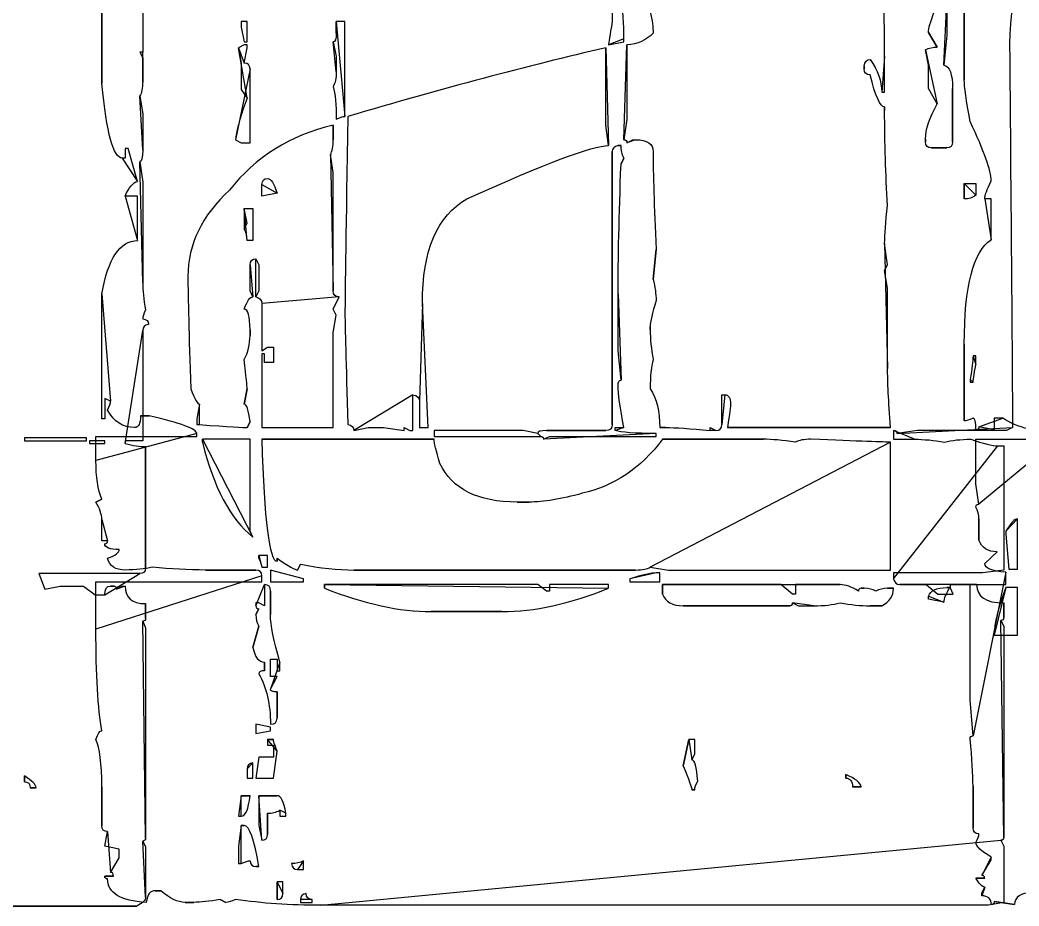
# Model space of a CAD drawing. Extents: x 22 to 258, y 18 to 262.
# Drawn here: x 55.17 to 66.27, y 93.9 to 103.74 of the extents above; entities that cross this region are included whole.
import ezdxf

# ---------------------------------------------------------------- set-up
doc = ezdxf.new("R2010")
doc.units = 0
doc.layers.add('engrave', color=7, linetype='CONTINUOUS')

msp = doc.modelspace()

# ---------------------------------------------------------------- linework, layer by layer
at = {"layer": 'engrave', "color": 7}
for points in [[(56.080711, 103.037035), (56.080711, 104.684496)], [(65.665162, 103.077652), (65.665162, 104.627721)], [(65.47042, 103.937886), (65.47042, 103.572683), (65.437958, 103.239947)], [(57.63078, 103.726881), (57.63078, 103.661957), (57.663242, 103.499645), (57.695704, 103.499645), (57.695704, 103.726881), (57.63078, 103.726881), (57.63078, 103.726881)], [(58.685803, 103.726881), (58.685803, 103.597032)], [(58.783189, 102.671858), (58.783189, 103.726881), (58.685803, 103.726881), (58.685803, 103.726881)], [(65.36492, 103.442834), (65.267534, 103.605145)], [(58.65334, 103.499645), (58.685803, 103.337334), (58.685803, 103.166905)], [(61.712909, 103.467183), (61.883333, 103.499645), (61.883333, 103.532108)], [(56.535182, 103.386028), (56.50272, 103.386028), (56.535182, 103.321103), (56.535182, 103.061405)], [(57.663242, 103.264292), (57.695704, 103.434721), (57.695704, 103.467183), (57.663242, 103.467183), (57.598318, 103.434721), (57.598318, 103.434721)], [(57.598318, 103.434721), (57.63078, 103.264292), (57.63078, 102.972131), (57.695704, 102.874745)], [(61.712909, 102.347236), (61.680446, 102.574472), (61.680446, 103.434721)], [(61.915795, 103.467183), (61.915795, 102.639396), (61.883333, 102.412161)], [(65.36492, 102.80982), (65.267534, 102.98025), (65.267534, 103.239947), (65.235071, 103.410372)], [(64.748127, 102.939659), (64.78059, 102.939659), (64.78059, 103.337324)], [(57.565856, 102.412161), (57.63078, 102.379698), (57.728167, 102.379698), (57.728167, 103.199367)], [(64.553354, 103.199357), (64.553354, 103.231819)], [(65.535344, 102.98025), (65.535344, 102.387811)], [(56.50272, 102.899094), (56.535182, 102.696202), (56.535182, 102.298543)], [(64.78059, 102.736783), (64.78059, 102.777348)], [(58.815652, 102.671858), (58.815652, 102.671858)], [(58.65334, 102.412145), (58.65334, 102.574456)], [(61.915795, 102.379698), (61.980719, 102.412161), (62.013182, 102.412161)], [(65.235071, 102.387811), (65.235071, 102.420273)], [(56.478371, 101.94955), (56.372871, 102.314753), (56.340409, 102.314753), (56.340409, 102.209248), (56.307947, 102.209248)], [(61.753484, 102.282312), (61.753484, 99.247093)], [(61.753484, 102.282312), (61.753484, 102.282312)], [(61.85087, 102.347236), (61.818408, 102.347236)], [(65.47042, 102.322887), (65.299996, 102.322887)], [(56.50272, 102.168694), (56.535182, 101.941458), (56.535182, 100.821511)], [(58.65334, 100.732222), (58.65334, 102.046942), (58.620878, 102.249834)], [(61.85087, 102.144344), (61.883333, 102.209269)], [(58.028445, 101.819722), (57.858016, 101.78726), (57.858016, 101.917109)], [(57.92294, 101.982033), (57.92294, 101.982033)], [(65.665183, 101.754813), (65.665183, 101.925243), (65.665183, 101.925227)], [(65.665183, 101.925227), (65.795032, 101.925227), (65.795032, 101.795378)], [(56.478371, 101.292193), (56.478371, 101.787239), (56.340409, 101.787239)], [(65.96544, 101.300342), (65.96544, 101.754813), (65.892398, 101.754813)], [(57.663242, 101.649298), (57.760629, 101.649298), (57.760629, 101.292213), (57.695704, 101.292213)], [(57.663242, 101.422062), (57.695704, 101.486987), (57.663242, 101.649298), (57.663242, 101.649298)], [(64.813052, 99.871988), (64.813052, 100.7647), (64.78059, 100.959473), (64.813052, 101.024397), (64.78059, 101.259751)], [(62.240417, 101.194827), (62.207955, 100.862086)], [(57.793091, 101.089322), (57.825553, 101.024397), (57.825553, 100.732237), (57.793091, 100.667313)], [(57.760629, 100.667313), (57.728167, 100.732237), (57.728167, 101.024397)], [(57.038347, 100.894533), (57.038347, 100.894548)], [(56.178098, 99.50677), (56.113173, 99.539232), (56.113173, 99.311996), (56.080711, 99.311996), (56.080711, 100.699754)], [(61.85087, 99.742139), (61.818408, 100.066761), (61.818408, 100.699775)], [(57.858016, 100.594275), (57.858016, 100.066761), (57.92294, 100.107326), (57.987865, 100.107326), (57.987865, 99.936897), (57.890478, 99.936897), (57.890478, 100.034284), (57.858016, 100.034284), (57.858016, 99.214615), (58.65334, 99.214615), (58.65334, 100.269637), (58.685803, 100.464411), (58.65334, 100.529335), (58.718265, 100.667297)], [(59.610976, 99.506791), (59.610976, 99.21463), (59.708363, 99.21463), (59.643439, 100.594275)], [(56.535182, 100.293997), (56.535182, 99.06855), (56.340409, 99.06855), (56.340409, 99.036088)], [(57.728167, 100.237191), (57.728167, 100.302115)], [(62.175493, 100.334578), (62.175493, 100.302115)], [(65.665162, 99.287683), (65.665162, 100.13982)], [(65.795032, 99.912568), (65.795032, 100.009955), (65.76257, 100.009955), (65.76257, 100.009955)], [(65.730107, 99.750257), (65.730107, 99.717795), (65.76257, 99.717795)], [(57.663242, 99.474328), (57.695704, 99.644752)], [(58.880576, 99.182168), (59.042887, 99.21463), (59.213317, 99.21463), (59.440552, 99.182168), (59.440552, 99.21463), (59.505477, 99.182168), (59.537939, 99.182168), (59.537939, 99.579828)], [(62.970818, 99.247093), (62.970818, 99.579828), (63.00328, 99.579828)], [(57.168196, 99.474328), (57.135734, 99.312017), (57.135734, 99.247093), (57.168196, 99.247093)], [(56.60822, 99.344459), (56.510833, 99.344459)], [(57.695704, 99.21463), (57.728167, 99.279555)], [(66.095289, 99.320146), (65.997903, 99.320146), (65.997903, 99.190297), (65.827473, 99.222759)], [(56.015786, 98.849407), (56.015786, 99.117223), (57.135734, 99.117223), (57.135734, 99.149685)], [(60.925697, 99.149706), (60.763386, 99.182168), (59.773287, 99.182168), (59.773287, 99.117244), (60.958159, 99.117244)], [(60.990621, 99.084782), (61.055546, 99.117244), (62.240417, 99.117244), (62.240417, 99.149706)], [(61.680446, 99.182168), (61.023083, 99.182168)], [(61.785946, 99.182168), (61.785946, 99.21463), (61.883333, 99.21463)], [(62.280998, 99.21463), (62.345922, 99.21463)], [(62.840969, 99.182168), (62.840969, 99.21463), (62.905893, 99.182168)], [(63.035742, 99.21463), (64.845514, 99.21463)], [(64.877976, 99.182168), (64.877976, 99.084782), (65.113325, 99.084782)], [(66.200799, 99.21463), (66.135875, 99.182168), (65.145777, 99.182168), (64.918541, 99.149706)], [(65.827473, 98.36251), (65.795011, 98.589745), (65.795011, 99.084797), (66.785109, 99.084797), (66.785109, 99.157835)], [(55.220462, 99.101028), (55.220462, 99.068566), (55.910282, 99.068566), (55.910282, 99.101028), (55.220462, 99.101028), (55.220462, 99.101028)], [(55.942744, 99.068566), (55.942744, 99.036104), (56.113173, 99.036104), (56.113173, 99.068566), (55.942744, 99.068566), (55.942744, 99.068566)], [(57.200658, 99.084782), (57.200658, 99.052319)], [(57.760629, 97.997297), (57.728167, 98.062221), (57.728167, 99.084782), (57.200658, 99.084782), (57.200658, 99.084782)], [(59.773287, 99.084782), (57.858016, 99.084782), (57.858016, 99.084782)], [(62.175493, 97.664556), (62.378384, 97.632094), (64.845514, 97.632094), (64.845514, 99.052319)], [(63.433407, 99.084782), (62.31346, 99.084782)], [(56.567644, 99.003626), (56.567644, 97.656443)], [(66.038499, 99.011739), (66.103423, 99.011739), (66.103423, 97.632094), (65.868075, 97.599632), (64.877976, 97.599632), (64.877976, 97.534707)], [(56.015786, 98.386823), (56.080711, 98.419285)], [(60.82831, 98.386843), (60.698461, 98.386843)], [(56.145635, 97.956696), (56.080711, 97.956696), (56.080711, 98.192049)], [(65.827473, 97.96485), (65.827473, 98.200199)], [(66.127772, 98.062232), (66.127772, 98.029769), (66.160235, 97.640222), (66.257621, 97.640222), (66.257621, 98.200193)], [(66.127772, 98.062232), (66.127772, 98.062232)], [(65.892398, 97.705152), (66.030365, 97.835001)], [(57.825553, 97.794405), (57.825553, 97.761943)], [(57.858016, 97.664556), (57.92294, 97.664556), (57.92294, 97.794405), (57.825553, 97.794405), (57.825553, 97.794405)], [(58.028445, 97.729481), (58.028445, 97.761943)], [(56.50272, 97.591519), (55.382773, 97.591519), (55.447697, 97.421089), (55.618122, 97.453552), (55.877819, 97.453552), (56.007668, 97.356165), (56.113173, 97.356165)], [(57.793091, 97.632073), (57.23312, 97.632073)], [(57.955402, 97.632094), (57.955402, 97.502245), (58.320605, 97.502245), (58.320605, 97.534707), (57.955402, 97.632094), (57.955402, 97.632094)], [(58.255681, 97.632094), (58.288143, 97.697018)], [(58.880576, 97.632094), (62.013182, 97.632094)], [(61.948257, 97.534707), (61.948257, 97.502245), (62.280998, 97.502245), (62.280998, 97.599632), (62.240433, 97.599632)], [(65.762549, 95.78988), (65.730087, 96.18754), (65.730087, 97.469798), (66.127752, 97.469798), (66.127752, 97.607765)], [(56.015786, 96.974716), (56.015786, 97.502224), (57.858016, 97.502224), (57.858016, 97.567149)], [(61.948273, 97.534707), (61.948257, 97.534707)], [(56.178098, 97.453552), (56.21056, 97.453552)], [(56.243022, 97.421089), (56.307947, 97.453552), (56.340409, 97.453552)], [(57.890478, 97.469783), (57.890478, 97.234434), (57.825553, 97.266896), (57.793091, 97.266896), (57.793091, 97.234434)], [(57.890478, 97.469783), (57.890478, 97.469783)], [(57.955402, 97.137047), (57.955402, 97.396745)], [(58.555954, 97.469783), (58.555954, 97.429218)], [(61.712909, 97.429218), (61.712909, 97.469783), (61.055546, 97.469783), (61.055546, 97.396745), (61.023083, 97.396745), (60.925697, 97.469783), (58.555954, 97.469783), (58.555954, 97.469783)], [(62.31346, 97.469783), (62.31346, 97.364283)], [(64.285538, 97.469783), (63.790492, 97.469783), (63.790492, 97.364283), (63.758029, 97.364283), (63.62818, 97.469783), (62.31346, 97.469783), (62.31346, 97.469783)], [(64.553354, 97.429208), (64.520892, 97.429208)], [(64.877976, 97.429208), (64.813052, 97.429208)], [(64.951014, 97.469783), (65.243174, 97.469783), (65.373023, 97.364283), (65.543452, 97.364283), (65.51099, 97.429208), (65.51099, 97.469772), (65.80315, 97.469772)], [(65.47041, 97.437331), (65.502872, 97.437331)], [(65.47041, 97.437331), (65.47041, 97.437331)], [(65.997923, 96.909822), (66.257621, 96.909822), (66.257621, 97.437331), (66.127772, 97.437331), (66.127772, 97.437331)], [(56.567644, 97.258778), (56.567644, 97.096467)], [(63.758029, 97.266896), (63.822954, 97.234434), (63.993378, 97.234434)], [(65.437947, 97.27502), (65.267523, 97.307482), (65.267523, 97.339944)], [(66.103423, 97.266886), (66.103423, 97.104575)], [(57.825553, 97.201972), (57.793091, 97.137047)], [(59.740825, 97.16952), (60.528037, 97.16952)], [(62.540696, 97.234434), (63.725567, 97.234434)], [(64.618278, 97.234434), (64.748127, 97.234434)], [(56.535182, 97.064005), (56.567644, 96.990967), (56.567644, 94.653687)], [(66.070961, 97.072113), (66.103423, 97.007188), (66.103423, 94.661789)], [(57.825553, 97.007199), (57.760629, 96.771845)], [(57.890478, 96.609534), (57.890478, 96.512147)], [(57.955402, 96.30926), (58.028445, 96.447222), (57.955402, 96.447222), (57.955402, 96.641996), (58.028445, 96.641996), (58.028445, 96.512147), (58.060907, 96.512147), (58.060907, 96.609534)], [(58.028445, 95.984638), (58.028445, 96.276798)], [(57.793091, 95.919714), (57.793091, 95.814209), (57.955402, 95.846671), (57.955402, 95.887236), (57.793091, 95.919698), (57.793091, 95.919714)], [(57.92294, 95.749284), (57.92294, 95.68436), (57.987865, 95.68436), (57.987865, 95.554511), (57.825553, 95.554511), (57.793091, 95.319162), (57.987865, 95.319162), (58.028429, 95.619435)], [(57.987865, 95.749284), (57.92294, 95.749284), (57.92294, 95.749284)], [(62.60562, 95.749284), (62.540696, 95.457124)], [(62.638082, 95.522049), (62.670544, 95.586973), (62.670544, 95.749284), (62.60562, 95.749284), (62.60562, 95.749284)], [(57.695704, 95.424662), (57.695704, 95.319162), (57.760629, 95.319162), (57.760629, 95.489586)], [(57.695704, 95.424662), (57.695704, 95.424662)], [(55.220462, 95.343522), (55.220462, 95.278598)], [(55.220462, 95.343522), (55.220462, 95.343522)], [(64.350462, 95.359748), (64.350462, 95.359738)], [(64.350462, 95.359738), (64.350462, 95.319173)], [(55.285386, 95.213673), (55.350311, 95.213673)], [(56.080711, 94.791628), (56.080711, 95.221755)], [(62.638082, 95.189313), (62.670544, 95.189313)], [(64.423505, 95.221786), (64.520892, 95.221786)], [(65.762549, 94.76732), (65.762549, 95.229904)], [(57.63078, 95.124389), (57.598318, 94.897153), (57.63078, 94.897153)], [(57.728167, 95.124389), (57.63078, 95.124389), (57.63078, 95.124389)], [(57.825553, 95.124389), (57.825553, 94.791648), (57.858016, 94.629337)], [(58.028445, 95.124389), (57.825553, 95.124389), (57.825553, 95.124389)], [(57.92294, 94.694262), (57.92294, 94.929616)], [(58.060907, 94.962078), (58.060907, 94.897153), (58.125832, 94.897153), (58.125832, 94.929616)], [(56.178098, 94.272232), (56.275484, 94.434543), (56.275484, 94.53193), (56.113173, 94.564392), (56.145635, 94.726703)], [(57.63078, 94.791648), (57.598318, 94.564413), (57.598318, 94.369639), (57.63078, 94.369639)], [(57.663242, 94.791648), (57.63078, 94.791648), (57.63078, 94.791648)], [(56.535182, 94.621224), (56.567644, 94.5563), (56.567644, 93.996324)], [(66.070961, 94.629327), (66.103423, 94.564402), (66.103423, 93.939507), (65.932999, 93.907045), (58.515378, 93.907045)], [(58.190756, 94.369639), (58.190756, 94.369639)], [(58.255681, 94.304715), (58.320605, 94.304715), (58.320605, 94.402102)], [(65.859936, 94.239806), (65.96544, 94.410235), (65.96544, 94.442698)], [(57.793091, 94.337177), (57.825553, 94.337177)], [(56.113173, 94.231667), (56.21056, 94.231667)], [(58.028445, 94.166753), (58.028445, 93.97198)], [(58.093369, 94.036904), (58.093369, 94.166753), (58.028445, 94.166753), (58.028445, 94.166753)], [(65.795011, 94.207344), (65.892398, 94.207344)], [(56.738069, 94.069356), (56.673144, 94.069356)], [(65.859936, 94.01257), (65.859936, 94.045033), (65.892398, 94.109957)], [(57.103271, 93.939507), (57.005885, 93.939507)], [(57.460356, 93.939507), (57.395431, 93.971969)], [(58.288143, 93.97198), (58.288143, 93.939517), (58.417992, 93.939517), (58.417992, 93.97198)], [(58.288143, 93.97198), (58.288143, 93.97198)], [(66.225138, 93.915184), (65.997903, 93.947646)], [(56.470258, 93.898937), (50.700093, 93.898937)]]:
    msp.add_lwpolyline(points, close=True, dxfattribs=at)
for points in [[(56.640682, 109.0588), (56.570349, 108.853206), (56.535182, 106.962282), (56.535182, 103.386028)], [(64.78059, 103.337324), (64.78059, 104.906332), (64.561469, 105.872082), (64.123227, 106.234576)], [(61.712909, 104.189465), (61.739952, 104.005513), (61.753473, 103.851318), (61.753473, 103.726881)], [(61.883333, 103.532108), (61.883333, 103.699827), (61.872512, 103.854022), (61.85087, 103.994692)], [(66.200799, 103.96223), (66.179158, 103.686302), (66.168337, 103.532108), (66.168337, 103.499645)], [(62.175493, 103.832381), (62.197134, 103.740406), (62.207955, 103.661957), (62.207955, 103.597032)], [(65.267534, 103.605145), (65.267534, 103.648428), (65.289175, 103.724173), (65.332458, 103.832381)], [(61.753473, 103.726881), (61.72643, 103.569978), (61.712909, 103.483412), (61.712909, 103.467183)], [(58.685803, 103.597032), (58.685803, 103.532108), (58.674982, 103.499645), (58.65334, 103.499645)], [(62.207955, 103.597032), (62.13221, 103.515875), (62.034823, 103.472592), (61.915795, 103.467183)], [(66.168337, 103.499645), (66.189979, 101.086619), (66.200799, 99.658281), (66.200799, 99.21463)], [(61.680446, 103.434721), (60.820195, 103.234535), (59.865264, 102.980248), (58.815652, 102.671858)], [(65.235071, 103.410372), (65.272942, 103.432013), (65.316225, 103.442834), (65.36492, 103.442834)], [(57.728167, 103.199367), (57.728167, 103.24265), (57.706525, 103.264292), (57.663242, 103.264292)], [(64.553354, 103.231819), (64.558756, 103.280514), (64.580397, 103.304862), (64.618278, 103.304862)], [(64.618278, 103.304862), (64.704844, 103.185833), (64.748127, 103.064099), (64.748127, 102.939659)], [(58.685803, 103.166905), (58.685803, 103.096572), (58.674982, 103.042468), (58.65334, 103.004594)], [(64.618278, 103.134432), (64.574996, 103.134432), (64.553354, 103.156074), (64.553354, 103.199357)], [(65.437958, 103.239947), (65.502882, 103.229144), (65.535344, 103.142578), (65.535344, 102.98025)], [(56.307947, 102.209248), (56.21056, 102.209248), (56.134815, 102.485177), (56.080711, 103.037035)], [(56.535182, 103.061405), (56.535182, 102.98566), (56.524361, 102.931556), (56.50272, 102.899094)], [(64.78059, 102.777348), (64.731895, 102.777348), (64.677791, 102.896376), (64.618278, 103.134432)], [(65.730087, 102.615062), (65.686804, 102.84771), (65.665162, 103.001907), (65.665162, 103.077652)], [(58.65334, 103.004594), (58.674982, 102.92344), (58.685803, 102.801707), (58.685803, 102.639396)], [(57.695704, 102.874745), (57.63078, 102.712434), (57.587497, 102.558239), (57.565856, 102.412161)], [(65.235071, 102.420273), (65.235071, 102.528481), (65.278354, 102.65833), (65.36492, 102.80982)], [(64.813052, 101.68176), (64.79141, 102.028024), (64.78059, 102.379698), (64.78059, 102.736783)], [(58.685803, 102.639396), (58.729086, 102.661038), (58.761548, 102.671858), (58.783189, 102.671858)], [(58.815652, 102.671858), (58.79401, 101.454523), (58.783189, 100.718712), (58.783189, 100.464426)], [(65.96544, 101.957705), (65.96544, 102.065912), (65.886989, 102.285031), (65.730087, 102.615062)], [(58.65334, 102.574456), (58.171819, 102.460837), (57.787683, 102.220074), (57.500931, 101.852169)], [(58.620878, 102.249834), (58.64252, 102.282279), (58.65334, 102.336382), (58.65334, 102.412145)], [(61.883333, 102.412161), (61.904974, 102.412161), (61.915795, 102.40134), (61.915795, 102.379698)], [(62.013182, 102.412161), (62.143031, 102.412161), (62.207955, 102.368878), (62.207955, 102.282312)], [(65.299996, 102.322887), (65.256713, 102.322887), (65.235071, 102.344528), (65.235071, 102.387811)], [(65.535344, 102.387811), (65.535344, 102.344528), (65.513703, 102.322887), (65.47042, 102.322887)], [(56.535182, 102.298543), (56.535182, 102.211977), (56.524361, 102.168694), (56.50272, 102.168694)], [(60.13849, 101.754798), (61.009558, 102.149757), (61.534365, 102.347236), (61.712909, 102.347236)], [(61.818408, 102.347236), (61.775125, 102.336433), (61.753484, 102.314791), (61.753484, 102.282312)], [(61.883333, 102.209269), (61.861691, 102.252552), (61.85087, 102.298541), (61.85087, 102.347236)], [(62.207955, 102.282312), (62.207955, 102.038843), (62.218776, 101.676348), (62.240417, 101.194827)], [(61.818408, 100.699775), (61.818408, 101.083913), (61.829229, 101.565436), (61.85087, 102.144344)], [(56.340409, 101.787239), (56.383692, 101.884626), (56.429679, 101.93873), (56.478371, 101.94955)], [(57.858016, 101.917109), (57.863417, 101.960392), (57.885059, 101.982033), (57.92294, 101.982033)], [(57.92294, 101.982033), (57.960814, 101.982033), (57.995983, 101.92793), (58.028445, 101.819722)], [(65.892398, 101.754813), (65.892398, 101.792688), (65.916745, 101.860318), (65.96544, 101.957705)], [(57.500931, 101.852169), (57.192542, 101.570829), (57.038347, 101.251617), (57.038347, 100.894533)], [(59.643439, 100.594275), (59.643439, 101.184004), (59.808456, 101.570845), (60.13849, 101.754798)], [(65.795032, 101.795378), (65.757161, 101.768335), (65.713878, 101.754813), (65.665183, 101.754813)], [(64.78059, 101.259751), (64.78059, 101.357138), (64.79141, 101.497808), (64.813052, 101.68176)], [(57.695704, 101.292213), (57.695704, 101.340905), (57.684884, 101.384188), (57.663242, 101.422062)], [(56.080711, 100.699754), (56.151044, 101.094713), (56.283597, 101.292193), (56.478371, 101.292193)], [(65.665162, 100.13982), (65.665162, 100.789064), (65.765255, 101.175905), (65.96544, 101.300342)], [(57.728167, 101.024397), (57.733568, 101.06768), (57.75521, 101.089322), (57.793091, 101.089322)], [(56.535182, 100.821511), (56.535182, 100.740354), (56.546003, 100.640261), (56.567644, 100.521233)], [(57.038347, 100.894548), (57.038347, 100.667313), (57.049168, 100.250714), (57.070809, 99.644752)], [(62.207955, 100.862086), (62.229597, 100.77552), (62.240417, 100.697071), (62.240417, 100.626738)], [(58.718265, 100.667297), (58.674982, 100.667297), (58.65334, 100.688939), (58.65334, 100.732222)], [(57.663242, 100.529351), (57.695687, 100.621326), (57.728149, 100.667313), (57.760629, 100.667313)], [(57.793091, 100.667313), (57.836374, 100.656509), (57.858016, 100.632164), (57.858016, 100.594275)], [(62.240417, 100.626738), (62.197134, 100.486068), (62.175493, 100.388681), (62.175493, 100.334578)], [(56.567644, 100.521233), (56.546003, 100.47795), (56.535182, 100.445488), (56.535182, 100.423846)], [(57.728167, 100.302115), (57.728167, 100.453606), (57.706525, 100.529351), (57.663242, 100.529351)], [(56.535182, 100.423846), (56.578465, 100.418444), (56.600107, 100.396803), (56.600107, 100.358922)], [(58.783189, 100.464426), (58.783189, 100.356219), (58.79401, 99.950441), (58.815652, 99.247093)], [(56.600107, 100.358922), (56.556824, 100.35352), (56.535182, 100.331878), (56.535182, 100.293997)], [(62.175493, 100.302115), (62.175493, 100.199316), (62.186314, 100.088403), (62.207955, 99.969375)], [(57.663242, 99.969375), (57.706525, 100.050532), (57.728167, 100.139804), (57.728167, 100.237191)], [(57.695704, 99.644752), (57.695704, 99.671796), (57.684884, 99.780003), (57.663242, 99.969375)], [(62.207955, 99.969375), (62.186314, 99.89363), (62.175493, 99.785422), (62.175493, 99.644752)], [(65.76257, 100.009955), (65.76257, 99.955851), (65.751749, 99.869285), (65.730107, 99.750257)], [(64.845514, 99.21463), (64.823873, 99.512199), (64.813052, 99.731318), (64.813052, 99.871988)], [(65.76257, 99.717795), (65.76257, 99.734035), (65.77339, 99.798959), (65.795032, 99.912568)], [(61.818408, 99.677215), (61.818408, 99.720498), (61.829229, 99.742139), (61.85087, 99.742139)], [(57.070809, 99.644752), (57.114092, 99.531136), (57.146554, 99.474328), (57.168196, 99.474328)], [(61.883333, 99.21463), (61.84005, 99.436454), (61.818408, 99.590649), (61.818408, 99.677215)], [(62.175493, 99.644752), (62.245829, 99.536545), (62.280998, 99.393171), (62.280998, 99.21463)], [(56.145635, 99.409383), (56.167277, 99.452666), (56.178098, 99.485128), (56.178098, 99.50677)], [(59.537939, 99.579828), (59.58663, 99.569025), (59.610976, 99.544679), (59.610976, 99.506791)], [(63.00328, 99.579828), (63.046563, 99.579828), (63.068204, 99.544661), (63.068204, 99.474328)], [(56.445908, 99.21461), (56.31606, 99.21461), (56.215969, 99.279534), (56.145635, 99.409383)], [(57.728167, 99.279555), (57.711927, 99.409404), (57.690285, 99.474328), (57.663242, 99.474328)], [(63.068204, 99.474328), (63.068204, 99.458089), (63.057383, 99.371523), (63.035742, 99.21463)], [(56.510833, 99.344459), (56.510833, 99.257893), (56.489191, 99.21461), (56.445908, 99.21461)], [(57.135734, 99.149685), (57.135734, 99.198377), (56.959896, 99.263301), (56.60822, 99.344459)], [(65.762549, 99.320146), (65.719266, 99.298504), (65.686804, 99.287683), (65.665162, 99.287683)], [(65.795011, 99.190297), (65.795011, 99.276863), (65.78419, 99.320146), (65.762549, 99.320146)], [(66.785109, 99.157835), (66.47672, 99.157835), (66.24678, 99.211938), (66.095289, 99.320146)], [(57.168196, 99.247093), (57.487406, 99.225451), (57.663242, 99.21463), (57.695704, 99.21463)], [(58.815652, 99.247093), (58.858935, 99.241691), (58.880576, 99.220049), (58.880576, 99.182168)], [(61.023083, 99.182168), (60.958159, 99.182168), (60.925697, 99.171347), (60.925697, 99.149706)], [(61.753484, 99.247093), (61.753484, 99.20381), (61.729138, 99.182168), (61.680446, 99.182168)], [(62.240417, 99.149706), (62.002361, 99.149706), (61.85087, 99.160527), (61.785946, 99.182168)], [(62.345922, 99.21463), (62.45413, 99.21463), (62.619145, 99.20381), (62.840969, 99.182168)], [(62.905893, 99.182168), (62.949176, 99.182168), (62.970818, 99.20381), (62.970818, 99.247093)], [(64.918541, 99.149706), (64.918541, 99.171347), (64.90502, 99.182168), (64.877976, 99.182168)], [(65.827473, 99.222759), (65.827473, 99.201117), (65.816653, 99.190297), (65.795011, 99.190297)], [(56.340409, 99.036088), (56.426975, 99.014447), (56.50272, 99.003626), (56.567644, 99.003626)], [(57.200658, 99.052319), (57.319686, 98.554565), (57.506343, 98.202891), (57.760629, 97.997297)], [(57.858016, 99.084782), (57.885059, 98.181248), (57.941869, 97.729481), (58.028445, 97.729481)], [(59.838212, 98.816965), (59.794929, 98.957635), (59.773287, 99.046907), (59.773287, 99.084782)], [(60.958159, 99.117244), (60.9798, 99.117244), (60.990621, 99.106423), (60.990621, 99.084782)], [(62.31346, 99.084782), (62.064583, 98.760159), (61.767012, 98.559975), (61.420748, 98.48423)], [(63.790492, 99.052319), (63.64441, 99.073961), (63.525382, 99.084782), (63.433407, 99.084782)], [(63.960916, 99.084782), (63.88517, 99.084782), (63.828362, 99.073961), (63.790492, 99.052319)], [(64.845514, 99.052319), (64.79141, 99.052319), (64.496544, 99.06314), (63.960916, 99.084782)], [(65.113325, 99.084782), (65.216124, 99.084782), (65.327037, 99.073961), (65.446065, 99.052319)], [(65.446065, 99.052319), (65.527219, 99.073961), (65.624606, 99.084782), (65.738226, 99.084782)], [(65.738226, 99.084782), (65.878895, 99.036086), (65.978986, 99.011739), (66.038499, 99.011739)], [(56.080711, 98.419285), (56.037428, 98.52208), (56.015786, 98.665454), (56.015786, 98.849407)], [(60.698461, 98.386843), (60.260223, 98.386843), (59.973473, 98.530217), (59.838212, 98.816965)], [(61.420748, 98.48423), (61.188101, 98.419306), (60.990621, 98.386843), (60.82831, 98.386843)], [(56.080711, 98.192049), (56.080711, 98.251562), (56.059069, 98.316486), (56.015786, 98.386823)], [(65.795011, 98.330048), (65.795011, 98.351689), (65.805832, 98.36251), (65.827473, 98.36251)], [(65.827473, 98.200199), (65.827473, 98.248894), (65.816653, 98.292177), (65.795011, 98.330048)], [(66.257621, 98.200193), (66.225176, 98.200193), (66.181893, 98.154206), (66.127772, 98.062232)], [(56.113173, 97.924233), (56.134815, 97.924233), (56.145635, 97.935054), (56.145635, 97.956696)], [(56.275484, 97.859309), (56.167277, 97.859309), (56.113173, 97.88095), (56.113173, 97.924233)], [(66.030365, 97.835001), (65.927566, 97.835001), (65.859936, 97.878284), (65.827473, 97.96485)], [(56.145635, 97.761922), (56.232201, 97.794367), (56.275484, 97.826829), (56.275484, 97.859309)], [(56.340409, 97.632073), (56.232201, 97.632073), (56.167277, 97.675356), (56.145635, 97.761922)], [(57.825553, 97.761943), (57.847195, 97.71866), (57.858016, 97.686198), (57.858016, 97.664556)], [(58.028445, 97.761943), (58.158294, 97.675377), (58.234039, 97.632094), (58.255681, 97.632094)], [(66.127752, 97.607765), (65.970849, 97.618569), (65.892398, 97.651031), (65.892398, 97.705152)], [(56.640682, 97.664535), (56.559528, 97.642894), (56.459437, 97.632073), (56.340409, 97.632073)], [(56.567644, 97.656443), (56.567644, 97.61316), (56.546003, 97.591519), (56.50272, 97.591519)], [(57.23312, 97.632073), (57.043755, 97.632073), (56.846276, 97.642894), (56.640682, 97.664535)], [(57.858016, 97.567149), (57.858016, 97.610432), (57.836374, 97.632073), (57.793091, 97.632073)], [(58.288143, 97.697018), (58.509966, 97.653735), (58.707444, 97.632094), (58.880576, 97.632094)], [(62.240433, 97.599632), (62.186329, 97.599632), (62.088942, 97.57799), (61.948273, 97.534707)], [(62.013182, 97.632094), (62.088927, 97.632094), (62.143031, 97.642915), (62.175493, 97.664556)], [(64.877976, 97.534707), (64.88878, 97.491424), (64.913126, 97.469783), (64.951014, 97.469783)], [(56.113173, 97.356165), (56.113173, 97.421089), (56.134815, 97.453552), (56.178098, 97.453552)], [(56.21056, 97.453552), (56.232201, 97.453552), (56.243022, 97.442731), (56.243022, 97.421089)], [(56.340409, 97.453552), (56.340409, 97.323703), (56.416154, 97.258778), (56.567644, 97.258778)], [(57.955402, 97.396745), (57.955402, 97.445437), (57.933761, 97.469783), (57.890478, 97.469783)], [(58.555954, 97.429218), (58.999604, 97.256086), (59.394561, 97.16952), (59.740825, 97.16952)], [(60.528037, 97.16952), (60.885122, 97.16952), (61.280079, 97.256086), (61.712909, 97.429218)], [(64.48843, 97.396745), (64.412684, 97.445437), (64.345054, 97.469783), (64.285538, 97.469783)], [(64.520892, 97.429208), (64.49925, 97.429208), (64.48843, 97.418387), (64.48843, 97.396745)], [(64.683203, 97.396745), (64.645329, 97.418387), (64.602046, 97.429208), (64.553354, 97.429208)], [(64.813052, 97.429208), (64.764357, 97.429208), (64.721074, 97.418387), (64.683203, 97.396745)], [(64.748127, 97.234434), (64.834693, 97.277717), (64.877976, 97.342642), (64.877976, 97.429208)], [(65.267523, 97.339944), (65.289165, 97.404869), (65.356793, 97.437331), (65.47041, 97.437331)], [(65.502872, 97.437331), (65.459589, 97.366998), (65.437947, 97.312894), (65.437947, 97.27502)], [(65.80315, 97.469772), (65.80315, 97.334515), (65.903241, 97.266886), (66.103423, 97.266886)], [(66.127772, 97.437331), (66.041206, 97.215507), (65.997923, 97.039671), (65.997923, 96.909822)], [(62.31346, 97.364283), (62.345905, 97.277717), (62.42165, 97.234434), (62.540696, 97.234434)], [(63.725567, 97.234434), (63.747209, 97.234434), (63.758029, 97.245255), (63.758029, 97.266896)], [(63.993378, 97.234434), (64.106997, 97.234434), (64.204384, 97.245255), (64.285538, 97.266896)], [(64.285538, 97.266896), (64.404566, 97.245255), (64.51548, 97.234434), (64.618278, 97.234434)], [(57.793091, 97.234434), (57.793091, 97.212793), (57.803912, 97.201972), (57.825553, 97.201972)], [(56.567644, 97.096467), (56.567644, 97.074826), (56.556824, 97.064005), (56.535182, 97.064005)], [(57.793091, 97.137047), (57.793091, 97.088352), (57.803912, 97.045069), (57.825553, 97.007199)], [(58.060907, 96.609534), (57.990571, 96.842181), (57.955402, 97.018019), (57.955402, 97.137047)], [(66.103423, 97.104575), (66.103423, 97.082933), (66.092602, 97.072113), (66.070961, 97.072113)], [(56.080711, 95.84665), (56.037428, 96.090119), (56.015786, 96.466141), (56.015786, 96.974716)], [(57.760629, 96.771845), (57.78227, 96.663637), (57.825553, 96.609534), (57.890478, 96.609534)], [(57.890478, 96.512147), (57.847195, 96.512147), (57.825553, 96.501326), (57.825553, 96.479685)], [(57.825553, 96.479685), (57.912119, 96.328194), (57.955402, 96.141537), (57.955402, 95.919714)], [(58.028445, 96.276798), (57.97975, 96.276798), (57.955402, 96.287619), (57.955402, 96.30926)], [(57.955402, 95.919714), (58.004097, 95.919714), (58.028445, 95.941355), (58.028445, 95.984638)], [(56.015786, 95.749264), (56.037428, 95.814188), (56.059069, 95.84665), (56.080711, 95.84665)], [(56.080711, 95.221755), (56.080711, 95.481453), (56.059069, 95.657289), (56.015786, 95.749264)], [(58.028429, 95.619435), (58.001386, 95.695181), (57.987865, 95.738464), (57.987865, 95.749284)], [(65.730087, 95.757418), (65.730087, 95.77906), (65.740907, 95.78988), (65.762549, 95.78988)], [(65.762549, 95.229904), (65.762549, 95.359753), (65.751728, 95.535591), (65.730087, 95.757418)], [(57.760629, 95.489586), (57.717346, 95.484185), (57.695704, 95.462543), (57.695704, 95.424662)], [(62.703007, 95.2867), (62.692203, 95.443599), (62.670562, 95.522049), (62.638082, 95.522049)], [(62.540696, 95.457124), (62.60562, 95.305634), (62.638082, 95.216364), (62.638082, 95.189313)], [(55.350311, 95.213673), (55.350311, 95.246118), (55.307028, 95.289401), (55.220462, 95.343522)], [(55.220462, 95.278598), (55.263745, 95.278598), (55.285386, 95.256956), (55.285386, 95.213673)], [(62.670544, 95.189313), (62.670544, 95.216357), (62.681365, 95.248819), (62.703007, 95.2867)], [(64.520892, 95.221786), (64.510088, 95.270478), (64.453279, 95.316465), (64.350462, 95.359748)], [(64.350462, 95.319173), (64.399158, 95.319173), (64.423505, 95.286711), (64.423505, 95.221786)], [(57.63078, 94.897153), (57.679475, 94.897153), (57.711937, 94.972899), (57.728167, 95.124389)], [(58.125832, 94.929616), (58.10419, 95.059464), (58.071728, 95.124389), (58.028445, 95.124389)], [(57.92294, 94.929616), (57.971635, 94.929616), (58.017624, 94.940436), (58.060907, 94.962078)], [(56.145635, 94.726703), (56.102352, 94.726703), (56.080711, 94.748345), (56.080711, 94.791628)], [(57.825553, 94.337177), (57.776862, 94.640158), (57.722758, 94.791648), (57.663242, 94.791648)], [(65.827473, 94.702395), (65.78419, 94.702395), (65.762549, 94.724037), (65.762549, 94.76732)], [(65.795011, 94.605009), (65.816653, 94.648292), (65.827473, 94.680754), (65.827473, 94.702395)], [(56.567644, 94.653687), (56.567644, 94.632045), (56.556824, 94.621224), (56.535182, 94.621224)], [(57.858016, 94.629337), (57.901299, 94.629337), (57.92294, 94.650979), (57.92294, 94.694262)], [(65.96544, 94.442698), (65.851821, 94.507622), (65.795011, 94.561726), (65.795011, 94.605009)], [(66.103423, 94.661789), (66.103423, 94.640148), (66.092602, 94.629327), (66.070961, 94.629327)], [(57.63078, 94.369639), (57.674063, 94.391281), (57.706525, 94.402102), (57.728167, 94.402102)], [(57.728167, 94.402102), (57.733568, 94.358819), (57.75521, 94.337177), (57.793091, 94.337177)], [(58.320605, 94.402102), (58.282731, 94.38046), (58.239448, 94.369639), (58.190756, 94.369639)], [(58.190756, 94.369639), (58.196158, 94.326356), (58.217799, 94.304715), (58.255681, 94.304715)], [(56.21056, 94.231667), (56.21056, 94.25871), (56.199739, 94.272232), (56.178098, 94.272232)], [(56.145635, 94.199205), (56.123994, 94.199205), (56.113173, 94.210026), (56.113173, 94.231667)], [(56.575757, 93.939507), (56.289009, 93.955747), (56.145635, 94.042313), (56.145635, 94.199205)], [(65.892398, 94.109957), (65.865355, 94.109957), (65.832892, 94.142419), (65.795011, 94.207344)], [(65.892398, 94.207344), (65.892398, 94.228985), (65.881577, 94.239806), (65.859936, 94.239806)], [(56.673144, 94.069356), (56.61904, 94.069356), (56.586578, 94.026073), (56.575757, 93.939507)], [(57.005885, 93.939507), (56.924727, 93.939507), (56.835455, 93.98279), (56.738069, 94.069356)], [(58.028445, 93.97198), (58.071728, 93.97198), (58.093369, 93.993621), (58.093369, 94.036904)], [(58.353067, 94.036904), (58.309784, 94.031502), (58.288143, 94.009861), (58.288143, 93.97198)], [(58.417992, 93.97198), (58.374709, 93.97198), (58.353067, 93.993621), (58.353067, 94.036904)], [(66.419912, 94.045033), (66.290063, 94.045033), (66.225138, 94.00175), (66.225138, 93.915184)], [(56.567644, 93.996324), (56.567644, 93.963879), (56.535182, 93.931417), (56.470258, 93.898937)], [(57.395431, 93.971969), (57.276403, 93.950328), (57.179017, 93.939507), (57.103271, 93.939507)], [(57.565856, 93.971969), (57.522573, 93.950328), (57.487406, 93.939507), (57.460356, 93.939507)], [(58.515378, 93.907045), (58.174523, 93.907045), (57.858016, 93.928686), (57.565856, 93.971969)], [(65.96544, 93.915184), (65.96544, 93.980108), (65.930272, 94.01257), (65.859936, 94.01257)], [(65.997903, 93.947646), (65.997903, 93.926004), (65.987082, 93.915184), (65.96544, 93.915184)]]:
    msp.add_open_spline(points, degree=3, dxfattribs=at)

doc.saveas('drawing.dxf')
